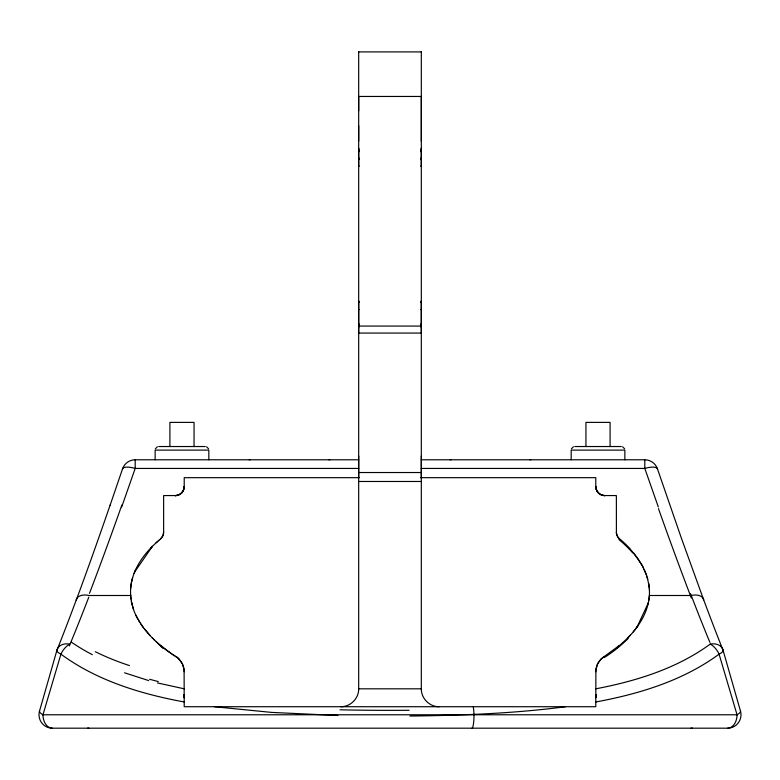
<?xml version="1.0" encoding="UTF-8"?>
<svg xmlns="http://www.w3.org/2000/svg" width="780" height="780" viewBox="0 0 780 780"><rect width="100%" height="100%" fill="white"/><g stroke="black" fill="none" stroke-linecap="round" stroke-linejoin="round"><path stroke-width="1.17" d="M358.683 459.781L135.203 459.781L135.194 468.439L121.68 506.971M340.792 706.719C350.356 706.963 358.927 698.383 358.683 688.818L358.683 96.457L421.317 96.457L421.317 688.818C421.073 698.383 429.644 706.963 439.208 706.719M163.001 535.48L163.634 532.282L163.634 495.563L175.266 495.563A8.95 8.95 0 0 0 184.216 486.623L184.216 477.672L359.56 477.672M178.718 658.846L182.335 663.77L184.099 669.708L184.216 706.719L595.783 706.719L595.9 669.708L597.665 663.76L601.283 658.846A25.243 14.518 -3.5 0 1 601.692 658.495M163.634 532.282L163.634 532.223A8.95 8.95 0 0 1 160.426 539.038L158.857 540.365M623.171 642.233C638.04 629.031 650.462 610.525 649.408 589.865M648.804 600.317L649.106 598.24A52.952 50.749 32.6 0 0 649.331 596.154M647.966 604.451L648.424 602.384M155.825 543.075C144.485 553.508 134.764 566.602 131.586 581.938A52.982 50.729 -33.5 0 0 130.699 588.374M132.629 577.726C128.417 591.503 130.796 606.733 137.875 619.144M740.415 710.833A13.416 13.377 90 0 1 727.633 728.188L52.367 728.188A13.416 13.377 -90 0 1 39.585 710.833L56.94 650.218A13.426 9.76 21.8 0 1 69.722 644.066A13.416 7.634 -52.7 0 0 60.928 654.157L42.959 714.773L737.042 714.773A13.426 3.49 -15.9 0 0 740.415 710.833L723.06 650.218A13.416 9.76 -21.8 0 0 710.278 644.066C676.728 668.577 636.178 681.125 595.783 688.818M135.203 459.781A13.416 13.377 -90 0 0 122.411 469.258L110.117 505.206M596.3 694.765L595.783 697.671A8.95 8.95 0 0 1 596.408 694.473M134.062 573.437L135.769 569.4M162.913 535.694L160.426 539.038M637.006 627.11L648.297 603.008M617.526 647.8L622.664 642.691M155.386 448.793L157.404 446.784M571.428 448.793L573.437 446.784M134.618 572.023L152.412 546.341L150.871 547.921M638.293 625.297L633.224 631.927M630.464 635.047L627.588 638.04M155.815 543.075L156.829 542.158M156.819 542.168L158.867 540.365M157.326 541.71L157.833 541.261M595.783 701.981C639.288 693.956 683.046 680.657 719.072 654.157A13.416 3.13 -16 0 0 723.06 650.218M565.422 706.758C513.883 713.495 461.848 715.435 409.919 716.04M358.683 51.909L421.317 51.909M359.317 166.189L358.683 166.189L358.683 148.297A8.95 8.95 0 0 0 359.317 151.583M420.683 166.189L421.317 166.189L421.317 148.297A8.95 8.95 0 0 1 420.683 151.583M358.683 309.523L359.317 309.523M420.683 309.523L421.317 309.523M358.683 326.069L421.317 326.069M158.72 446.531L205.247 446.531M574.753 446.531L621.28 446.531M421.317 459.781L644.797 459.781A13.416 13.377 -90 0 1 657.589 469.258L681.359 538.093L703.687 599.859A13.416 7.966 -20.4 0 0 690.904 595.501L649.36 595.501M358.683 468.439L135.194 468.439A13.416 4.534 18.7 0 0 122.411 469.258M421.317 468.439L644.807 468.439A13.416 4.534 -18.7 0 1 657.589 469.258M358.683 472.524L421.317 472.524M420.44 477.672L595.783 477.672L595.783 486.623A8.95 8.95 0 0 0 604.734 495.563L616.366 495.563L616.405 533.072L617.77 536.981L620.909 540.16M358.683 481.474L421.317 481.474M130.64 595.501L89.095 595.501A13.416 7.966 20.4 0 0 76.313 599.859M358.683 688.818L421.317 688.818M337.935 715.484L271.713 712.413L214.285 706.719M184.216 701.981L182.988 701.756M182.179 701.6L178.513 700.898M184.216 688.818L157.375 682.9M177.703 700.742C136.441 692.601 95.131 679.341 60.928 654.157A13.416 3.13 16 0 1 56.94 650.218M148.688 680.579L124.537 672.799M184.216 671.755A17.891 17.891 0 0 0 175.987 656.692L172.672 654.508M175.159 656.155L175.987 656.692M622.596 446.784L624.614 448.793M206.564 446.784L208.572 448.793M174.349 655.629L171.044 653.396M171.941 654.02L168.07 651.29M169.835 652.548L162.825 647.303M167.31 650.744L161.616 646.327M162.62 647.146L157.463 642.798M162.474 647.8L151.164 636.773L144.358 628.933M160.641 645.538L161.323 646.21M156.293 641.755L156.877 642.271M154.021 639.62L154.586 640.156M152.353 637.991L152.909 638.537M629.694 548.515L637.777 558.343L643.246 567.372M149.867 635.398L143.296 627.529L138.596 620.412M633.35 552.611L642.193 565.383L646.854 576.059M143.461 627.754L140.917 624.146M139.825 622.44L135.886 615.245M644.173 569.264L646.542 575.114M658.32 506.971L644.807 468.439L644.797 459.917M183.7 694.765L184.216 697.768A8.95 8.95 0 0 0 183.593 694.473M133.555 609.55L131.332 601.146M737.042 714.773L719.072 654.157A13.416 7.634 52.7 0 0 710.278 644.066M647.195 577.122L647.79 579.257M691.021 728.14L691.021 728.188A13.416 13.377 -90 0 0 692.396 728.12M624.858 459.781L624.858 450.119L571.175 450.119L571.175 459.781M610.096 446.531L610.096 422.38L585.946 422.38L585.946 446.531M421.317 51.812L421.317 141.239M421.317 456.202L421.317 477.672M358.683 51.812L358.683 110.828M358.683 125.775L358.683 141.239M358.683 456.202L358.683 477.672M208.826 459.781L208.826 450.119L155.142 450.119L155.142 459.781M194.054 446.531L194.054 422.38L169.903 422.38L169.903 446.531M88.978 728.14L88.978 728.188A13.416 13.377 -90 0 1 87.604 728.12M42.959 714.773A13.426 3.49 15.9 0 1 39.585 710.833M76.323 599.791A401.973 31.21 -72.9 0 1 56.921 650.306M723.079 650.296A401.212 31.151 72.9 0 1 703.677 599.8M88.784 597.188A390 34.71 -72.7 0 1 69.313 645.938M121.885 504.992A509.038 44.382 -72.7 0 1 89.495 593.326M737.042 714.773A13.426 9.409 -90 0 1 727.633 728.188M471.978 728.188A13.416 2.028 -90 0 0 474.006 714.773L474.006 714.363A13.416 2.028 87.4 0 0 473.294 706.719M52.367 728.188A13.426 9.409 90 0 1 42.959 714.773M709.907 642.389A390 34.223 72.7 0 1 690.583 593.765M92.342 654.693A274.833 219.56 -28.3 0 1 71.468 642.223M110.126 505.108A523.936 40.687 -72.9 0 1 76.274 600.054M691.353 597.987A509.038 45.152 72.7 0 1 658.495 508.677M409.1 710.268A538.658 135.817 0 0 1 340.031 709.78M619.573 539.038A8.95 8.95 0 0 1 616.366 532.165M595.783 671.755A17.891 17.891 0 0 1 604.012 656.692L619.573 645.352A8.95 8.95 0 0 0 617.428 647.985M628.115 638.479A211.166 166.179 30.5 0 1 604.627 657.365M176.231 656.565A21.86 12.968 1.6 0 1 178.542 658.408M646.649 576.079A75.923 59.163 16.9 0 1 649.292 589.856M618.93 539.565A113.646 91.494 10.9 0 1 632.746 552.942M183.934 486.632A9.399 8.658 2.1 0 1 175.295 495.827M604.715 495.758A9.399 8.6 0 0 1 596.066 486.632M604.734 495.563A8.95 8.931 19.8 0 1 595.793 486.623M184.216 486.623A8.95 8.941 0 0 1 175.266 495.583M158.281 681.554A352.385 242.619 -11.9 0 1 149.624 679.273M129.441 665.564A296.956 223.538 -18.8 0 1 95.277 651.7M601.867 658.554A21.86 12.636 -3.2 0 1 604.217 656.789M178.357 658.476A25.243 14.547 3.4 0 1 178.737 658.837M358.683 327.415A8.95 8.95 0 0 1 359.317 324.119M420.683 324.119A8.95 8.95 0 0 1 421.317 327.415M359.317 159.149A8.95 4.309 0 0 1 358.683 157.57M359.317 302.484A8.95 4.309 0 0 1 358.683 300.904L358.683 333.07L421.317 333.07L421.317 300.904A8.95 4.309 0 0 1 420.683 302.484M421.317 157.57A8.95 4.309 0 0 1 420.683 159.149M249.239 459.781A8.95 8.95 0 0 1 250.048 459.81M328.955 459.81A8.95 8.95 0 0 1 329.764 459.781M450.235 459.781A8.95 8.95 0 0 1 451.045 459.81M529.951 459.81A8.95 8.95 0 0 1 530.761 459.781M620.987 540.072A112.476 109.337 26.7 0 1 629.801 548.418M648.736 583.499A52.952 50.749 32.6 0 1 649.292 587.74M131.02 599.03A52.982 50.729 -33.5 0 1 130.621 594.779M160.426 645.352A8.95 8.95 0 0 1 162.572 647.985"/></g></svg>
